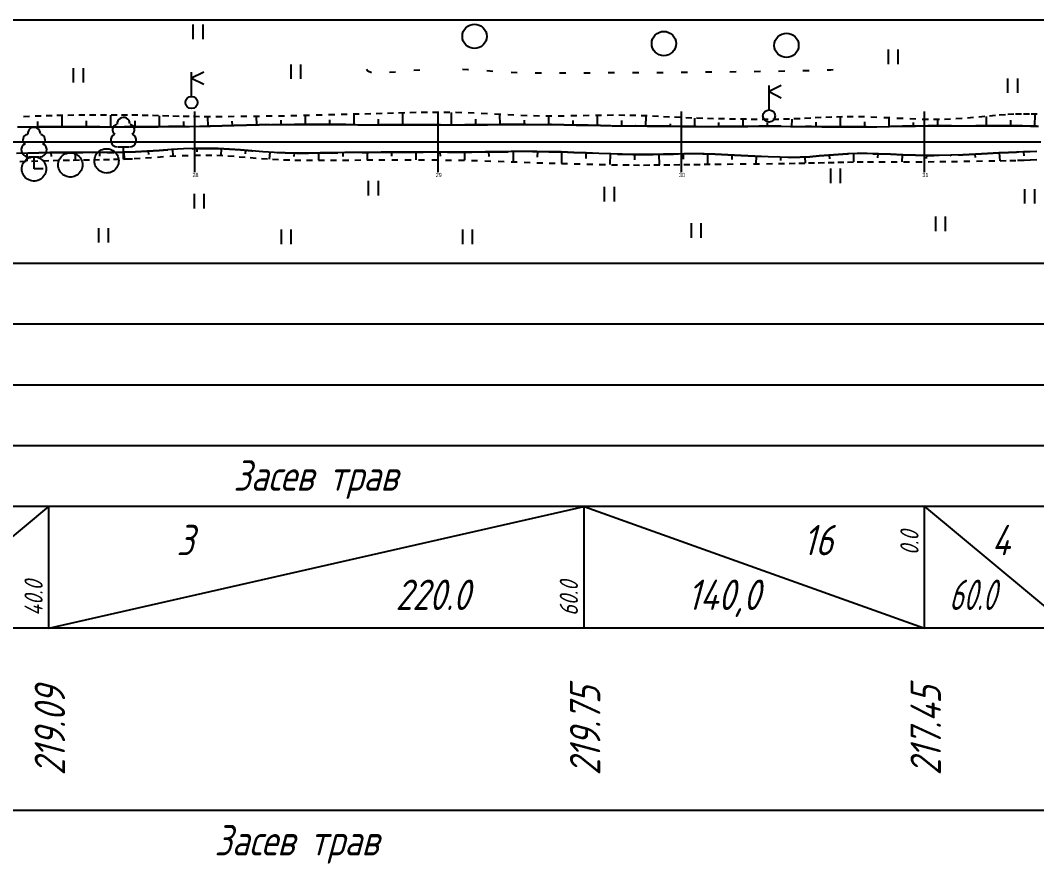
# Model space of a CAD drawing. Extents: x 2172 to 5772, y -842 to -248.
# Drawn here: x 2812.9 to 2896.4, y -681.8 to -612.5 of the extents above; entities that cross this region are included whole.
import ezdxf

# ---------------------------------------------------------------- set-up
doc = ezdxf.new("R2010")
doc.units = 0
doc.header["$MEASUREMENT"] = 0
for name, pattern in [('CONTI', [0]), ('STROT', [1.7, 0.5, -1.2]), ('TP0', [0])]:
    doc.linetypes.add(name, pattern=pattern)
doc.layers.get('0').update_dxf_attribs({"linetype": 'CONTINUOUS'})
for name, color, linetype in [('DEFAULT', 7, 'CONTI'), ('OTKOSDEFAULT', 32, 'CONTI'), ('SIT_LDEFAULT', 7, 'CONTI'), ('USLZNDEFAULT', 7, 'CONTI'), ('ОТМЕТКИ_КЮВЕТОВ', 7, 'CONTINUOUS'), ('ЧЕРНЫЕ_ОТМЕТКИ', 7, 'CONTINUOUS')]:
    doc.layers.add(name, color=color, linetype=linetype)
doc.styles.add('SHRFT', font='TXT', dxfattribs={"width": 8.75})
doc.styles.add('ГОСТ', font='gost.TTF', dxfattribs={"oblique": 15, "height": 1})

# ---------------------------------------------------------------- blocks, each defined once
blk = doc.blocks.new('BL_4017')
at = {"color": 0}
for p, q in [((0, 2.5), (0, 12.5)), ((5, 12.5), (0, 10)), ((0, 10), (5, 7.5))]:
    blk.add_line(p, q, dxfattribs=at)
blk.add_circle((0, 0), 2.5, dxfattribs=at)
blk = doc.blocks.new('BL_104')
at = {"color": 0}
for p, q in [((-2.25, 5), (2.25, 5)), ((0, 0), (0, 5)), ((3.75, 0), (0, 0))]:
    blk.add_line(p, q, dxfattribs=at)
for centre, radius, start, end in [((0, 14.5), 2.6, 358, 185), ((-2.35, 12), 2.2, 100, 235), ((2.35, 12), 2.2, 305, 80), ((-2.5, 7.75), 2.75, 115, 270), ((2.5, 7.75), 2.75, 270, 65)]:
    blk.add_arc(centre, radius, start, end, dxfattribs=at)
blk = doc.blocks.new('BL_2011')
at = {"color": 0}
for p, q in [((0, 0), (0, 6)), ((4, 0), (4, 6))]:
    blk.add_line(p, q, dxfattribs=at)
blk = doc.blocks.new('BL_2004')
at = {"color": 0}
blk.add_circle((0, 0), 5, dxfattribs=at)

msp = doc.modelspace()

# ---------------------------------------------------------------- linework, layer by layer
at = {"linetype": 'TP0'}
for p, q in [((3107.228, -612.478), (2267.228, -612.478)), ((3107.228, -632.478), (2267.228, -632.478)), ((3107.228, -642.478), (2267.228, -642.478)), ((3107.228, -647.478), (2267.228, -647.478)), ((3107.228, -652.478), (2267.228, -652.478)), ((3107.228, -662.478), (2267.228, -662.478)), ((3107.228, -677.478), (2267.228, -677.478))]:
    msp.add_line(p, q, dxfattribs=at)
at = {"layer": 'DEFAULT', "color": 12, "linetype": 'CONTI'}
for p, q in [((2827.228, -624.978), (2827.228, -619.978)), ((2847.228, -624.978), (2847.228, -619.978)), ((2867.229, -624.977), (2867.229, -619.977)), ((2887.228, -624.977), (2887.228, -619.977)), ((2754.19, -622.478), (2892.232, -622.477))]:
    msp.add_line(p, q, dxfattribs=at)
for points in [[(2892.232, -622.477, 0), (2893.214, -622.478, 0)], [(2893.214, -622.478, 0), (2894.162, -622.478, 0)], [(2894.162, -622.478, 0), (2895.072, -622.478, 0)], [(2895.072, -622.478, 0), (2895.947, -622.478, 0)], [(2895.947, -622.478, 0), (2896.787, -622.477, 0)]]:
    msp.add_polyline3d(points, dxfattribs=at)
at = {"layer": 'OTKOSDEFAULT', "color": 32, "linetype": 'STROT'}
for p, q in [((2813.652, -620.387, 43.801), (2812.686, -620.428, 43.803)), ((2814.594, -620.351, 43.8), (2813.652, -620.387, 43.801)), ((2815.499, -620.325, 43.799), (2814.594, -620.351, 43.8)), ((2816.389, -620.307, 43.807), (2815.499, -620.325, 43.799)), ((2817.287, -620.293, 43.815), (2816.389, -620.307, 43.807)), ((2818.187, -620.282, 43.823), (2817.287, -620.293, 43.815)), ((2819.082, -620.274, 43.832), (2818.187, -620.282, 43.823)), ((2819.969, -620.27, 43.84), (2819.082, -620.274, 43.832)), ((2820.845, -620.27, 43.848), (2819.969, -620.27, 43.84)), ((2821.701, -620.274, 43.856), (2820.845, -620.27, 43.848)), ((2822.546, -620.285, 43.867), (2821.701, -620.274, 43.856)), ((2823.394, -620.305, 43.878), (2822.546, -620.285, 43.867)), ((2824.239, -620.327, 43.889), (2823.394, -620.305, 43.878)), ((2825.086, -620.352, 43.9), (2824.239, -620.327, 43.889)), ((2825.932, -620.377, 43.911), (2825.086, -620.352, 43.9)), ((2826.779, -620.395, 43.921), (2825.932, -620.377, 43.911)), ((2827.624, -620.405, 43.932), (2826.779, -620.395, 43.921)), ((2828.51, -620.407, 43.94), (2827.624, -620.405, 43.932)), ((2829.466, -620.406, 43.948), (2828.51, -620.407, 43.94)), ((2830.469, -620.4, 43.957), (2829.466, -620.406, 43.948)), ((2831.504, -620.392, 43.966), (2830.469, -620.4, 43.957)), ((2832.553, -620.379, 43.975), (2831.504, -620.392, 43.966)), ((2833.594, -620.366, 43.984), (2832.553, -620.379, 43.975)), ((2834.611, -620.349, 43.993), (2833.594, -620.366, 43.984)), ((2835.624, -620.329, 43.99), (2834.611, -620.349, 43.993)), ((2836.656, -620.306, 43.988), (2835.624, -620.329, 43.99)), ((2837.696, -620.278, 43.986), (2836.656, -620.306, 43.988)), ((2838.733, -620.249, 43.984), (2837.696, -620.278, 43.986)), ((2839.754, -620.222, 43.982), (2838.733, -620.249, 43.984)), ((2840.747, -620.194, 43.979), (2839.754, -620.222, 43.982)), ((2841.7, -620.172, 43.977), (2840.747, -620.194, 43.979)), ((2842.628, -620.149, 43.98), (2841.7, -620.172, 43.977)), ((2843.558, -620.124, 43.983), (2842.628, -620.149, 43.98)), ((2844.488, -620.097, 43.986), (2843.558, -620.124, 43.983)), ((2845.418, -620.073, 43.988), (2844.488, -620.097, 43.986)), ((2846.347, -620.056, 43.991), (2845.418, -620.073, 43.988)), ((2847.275, -620.048, 43.994), (2846.347, -620.056, 43.991)), ((2848.205, -620.053, 43.996), (2847.275, -620.048, 43.994)), ((2849.173, -620.075, 43.996), (2848.205, -620.053, 43.996)), ((2850.204, -620.117, 43.996), (2849.173, -620.075, 43.996)), ((2851.278, -620.168, 43.996), (2850.204, -620.117, 43.996)), ((2852.374, -620.224, 43.996), (2851.278, -620.168, 43.996)), ((2853.467, -620.277, 43.996), (2852.374, -620.224, 43.996)), ((2854.539, -620.321, 43.996), (2853.467, -620.277, 43.996)), ((2855.57, -620.348, 43.995), (2854.539, -620.321, 43.996)), ((2856.582, -620.355, 43.991), (2855.57, -620.348, 43.995)), ((2857.607, -620.349, 43.987), (2856.582, -620.355, 43.991)), ((2858.635, -620.334, 43.983), (2857.607, -620.349, 43.987)), ((2859.658, -620.315, 43.978), (2858.635, -620.334, 43.983)), ((2860.664, -620.298, 43.974), (2859.658, -620.315, 43.978)), ((2861.639, -620.288, 43.97), (2860.664, -620.298, 43.974)), ((2862.578, -620.294, 43.966), (2861.639, -620.288, 43.97)), ((2863.497, -620.316, 43.956), (2862.578, -620.294, 43.966)), ((2864.418, -620.347, 43.945), (2863.497, -620.316, 43.956)), ((2865.341, -620.389, 43.934), (2864.418, -620.347, 43.945)), ((2866.261, -620.435, 43.923), (2865.341, -620.389, 43.934)), ((2867.176, -620.478, 43.913), (2866.261, -620.435, 43.923)), ((2868.087, -620.516, 43.902), (2867.176, -620.478, 43.913)), ((2868.985, -620.546, 43.892), (2868.087, -620.516, 43.902)), ((2869.88, -620.569, 43.881), (2868.985, -620.546, 43.892)), ((2870.778, -620.589, 43.87), (2869.88, -620.569, 43.881)), ((2871.678, -620.607, 43.859), (2870.778, -620.589, 43.87)), ((2872.577, -620.621, 43.848), (2871.678, -620.607, 43.859)), ((2873.471, -620.629, 43.837), (2872.577, -620.621, 43.848)), ((2874.359, -620.631, 43.827), (2873.471, -620.629, 43.837)), ((2875.238, -620.624, 43.816), (2874.359, -620.631, 43.827)), ((2876.112, -620.604, 43.791), (2875.238, -620.624, 43.816)), ((2876.985, -620.57, 43.766), (2876.112, -620.604, 43.791)), ((2877.858, -620.528, 43.742), (2876.985, -620.57, 43.766)), ((2878.733, -620.484, 43.717), (2877.858, -620.528, 43.742)), ((2879.607, -620.443, 43.692), (2878.733, -620.484, 43.717)), ((2880.479, -620.416, 43.667), (2879.607, -620.443, 43.692)), ((2881.353, -620.406, 43.642), (2880.479, -620.416, 43.667)), ((2882.281, -620.422, 43.621), (2881.353, -620.406, 43.642)), ((2883.295, -620.461, 43.599), (2882.281, -620.422, 43.621)), ((2884.363, -620.511, 43.575), (2883.295, -620.461, 43.599)), ((2885.448, -620.565, 43.551), (2884.363, -620.511, 43.575)), ((2886.513, -620.612, 43.527), (2885.448, -620.565, 43.551)), ((2887.53, -620.642, 43.504), (2886.513, -620.612, 43.527)), ((2888.458, -620.646, 43.484), (2887.53, -620.642, 43.504)), ((2889.36, -620.614, 43.469), (2888.458, -620.646, 43.484)), ((2890.301, -620.554, 43.453), (2889.36, -620.614, 43.469)), ((2891.251, -620.478, 43.438), (2890.301, -620.554, 43.453)), ((2892.181, -620.393, 43.423), (2891.251, -620.478, 43.438)), ((2893.061, -620.312, 43.408), (2892.181, -620.393, 43.423)), ((2893.862, -620.246, 43.395), (2893.061, -620.312, 43.408)), ((2894.555, -620.205, 43.384), (2893.862, -620.246, 43.395)), ((2895.193, -620.189, 43.373), (2894.555, -620.205, 43.384)), ((2895.841, -620.191, 43.363), (2895.193, -620.189, 43.373)), ((2896.49, -620.2, 43.353), (2895.841, -620.191, 43.363)), ((2812.854, -624.086, 43.778), (2813.816, -624.055, 43.781)), ((2813.816, -624.055, 43.781), (2814.732, -624.026, 43.783)), ((2814.732, -624.026, 43.783), (2815.591, -624.003, 43.786)), ((2815.591, -624.003, 43.786), (2816.417, -623.987, 43.807)), ((2816.417, -623.987, 43.807), (2817.241, -623.973, 43.828)), ((2817.241, -623.973, 43.828), (2818.067, -623.959, 43.849)), ((2818.067, -623.959, 43.849), (2818.893, -623.947, 43.87)), ((2818.893, -623.947, 43.87), (2819.717, -623.931, 43.89)), ((2819.717, -623.931, 43.89), (2820.542, -623.911, 43.911)), ((2820.542, -623.911, 43.911), (2821.367, -623.885, 43.932)), ((2821.367, -623.885, 43.932), (2822.237, -623.845, 43.934)), ((2822.237, -623.845, 43.934), (2823.177, -623.787, 43.937)), ((2823.177, -623.787, 43.937), (2824.166, -623.723, 43.939)), ((2824.166, -623.723, 43.939), (2825.18, -623.66, 43.941)), ((2825.18, -623.66, 43.941), (2826.194, -623.606, 43.944)), ((2826.194, -623.606, 43.944), (2827.187, -623.57, 43.946)), ((2827.187, -623.57, 43.946), (2828.131, -623.558, 43.948)), ((2828.131, -623.558, 43.948), (2829.046, -623.578, 43.95)), ((2829.046, -623.578, 43.95), (2829.959, -623.628, 43.951)), ((2829.959, -623.628, 43.951), (2830.873, -623.696, 43.952)), ((2830.873, -623.696, 43.952), (2831.787, -623.772, 43.953)), ((2831.787, -623.772, 43.953), (2832.7, -623.846, 43.954)), ((2832.7, -623.846, 43.954), (2833.614, -623.91, 43.955)), ((2833.614, -623.91, 43.955), (2834.529, -623.951, 43.956)), ((2834.529, -623.951, 43.956), (2835.46, -623.972, 43.962)), ((2835.46, -623.972, 43.962), (2836.417, -623.982, 43.967)), ((2836.417, -623.982, 43.967), (2837.396, -623.984, 43.973)), ((2837.396, -623.984, 43.973), (2838.387, -623.979, 43.979)), ((2838.387, -623.979, 43.979), (2839.382, -623.973, 43.984)), ((2839.382, -623.973, 43.984), (2840.375, -623.967, 43.99)), ((2840.375, -623.967, 43.99), (2841.359, -623.966, 43.996)), ((2841.359, -623.966, 43.996), (2842.363, -623.966, 43.991)), ((2842.363, -623.966, 43.991), (2843.416, -623.963, 43.986)), ((2843.416, -623.963, 43.986), (2844.504, -623.96, 43.981)), ((2844.504, -623.96, 43.981), (2845.61, -623.958, 43.976)), ((2845.61, -623.958, 43.976), (2846.723, -623.958, 43.97)), ((2846.723, -623.958, 43.97), (2847.827, -623.967, 43.965)), ((2847.827, -623.967, 43.965), (2848.907, -623.98, 43.96)), ((2848.907, -623.98, 43.96), (2849.982, -624.003, 43.95)), ((2849.982, -624.003, 43.95), (2851.069, -624.035, 43.941)), ((2851.069, -624.035, 43.941), (2852.158, -624.073, 43.931)), ((2852.158, -624.073, 43.931), (2853.242, -624.112, 43.922)), ((2885.486, -624.109, 43.618), (2886.513, -624.107, 43.604)), ((2886.513, -624.107, 43.604), (2887.515, -624.104, 43.591)), ((2887.515, -624.104, 43.591), (2888.465, -624.097, 43.578)), ((2888.465, -624.097, 43.578), (2889.426, -624.086, 43.565)), ((2889.426, -624.086, 43.565), (2890.448, -624.072, 43.551)), ((2890.448, -624.072, 43.551), (2891.488, -624.057, 43.537)), ((2891.488, -624.057, 43.537), (2892.496, -624.04, 43.523)), ((2892.496, -624.04, 43.523), (2893.427, -624.023, 43.511)), ((2893.427, -624.023, 43.511), (2894.234, -624.007, 43.5)), ((2894.234, -624.007, 43.5), (2894.871, -623.993, 43.491)), ((2894.871, -623.993, 43.491), (2895.405, -623.976, 43.483)), ((2895.405, -623.976, 43.483), (2895.939, -623.956, 43.475)), ((2895.939, -623.956, 43.475), (2896.474, -623.932, 43.468)), ((2853.242, -624.112, 43.922), (2854.31, -624.153, 43.912)), ((2854.31, -624.153, 43.912), (2855.353, -624.19, 43.903)), ((2855.353, -624.19, 43.903), (2856.364, -624.222, 43.894)), ((2856.364, -624.222, 43.894), (2857.374, -624.249, 43.898)), ((2857.374, -624.249, 43.898), (2858.411, -624.278, 43.903)), ((2858.411, -624.278, 43.903), (2859.453, -624.305, 43.907)), ((2859.453, -624.305, 43.907), (2860.484, -624.331, 43.911)), ((2860.484, -624.331, 43.911), (2861.482, -624.351, 43.916)), ((2861.482, -624.351, 43.916), (2862.425, -624.368, 43.92)), ((2862.425, -624.368, 43.92), (2863.296, -624.377, 43.923)), ((2863.296, -624.377, 43.923), (2864.123, -624.379, 43.914)), ((2864.123, -624.379, 43.914), (2864.952, -624.376, 43.904)), ((2864.952, -624.376, 43.904), (2865.779, -624.368, 43.895)), ((2865.779, -624.368, 43.895), (2866.607, -624.355, 43.885)), ((2866.607, -624.355, 43.885), (2867.436, -624.343, 43.876)), ((2867.436, -624.343, 43.876), (2868.262, -624.331, 43.866)), ((2868.262, -624.331, 43.866), (2869.091, -624.32, 43.857)), ((2869.091, -624.32, 43.857), (2869.989, -624.311, 43.849)), ((2869.989, -624.311, 43.849), (2870.996, -624.301, 43.841)), ((2870.996, -624.301, 43.841), (2872.067, -624.29, 43.832)), ((2872.067, -624.29, 43.832), (2873.158, -624.28, 43.823)), ((2873.158, -624.28, 43.823), (2874.221, -624.269, 43.814)), ((2874.221, -624.269, 43.814), (2875.213, -624.255, 43.806)), ((2875.213, -624.255, 43.806), (2876.086, -624.244, 43.799)), ((2876.086, -624.244, 43.799), (2876.885, -624.229, 43.78)), ((2876.885, -624.229, 43.78), (2877.684, -624.212, 43.762)), ((2877.684, -624.212, 43.762), (2878.485, -624.193, 43.743)), ((2878.485, -624.193, 43.743), (2879.285, -624.172, 43.724)), ((2879.285, -624.172, 43.724), (2880.083, -624.153, 43.705)), ((2880.083, -624.153, 43.705), (2880.883, -624.138, 43.687)), ((2880.883, -624.138, 43.687), (2881.682, -624.125, 43.668)), ((2881.682, -624.125, 43.668), (2882.534, -624.118, 43.657)), ((2882.534, -624.118, 43.657), (2883.47, -624.114, 43.644)), ((2883.47, -624.114, 43.644), (2884.464, -624.111, 43.631)), ((2884.464, -624.111, 43.631), (2885.486, -624.109, 43.618))]:
    msp.add_line(p, q, dxfattribs=at)
at = {"layer": 'OTKOSDEFAULT', "color": 32}
for p, q in [((2816.326, -621.231), (2816.326, -620.308)), ((2818.327, -621.235), (2818.328, -620.759)), ((2820.327, -621.24), (2820.328, -620.27)), ((2822.327, -621.236), (2822.325, -620.759)), ((2824.327, -621.224), (2824.321, -620.329)), ((2828.325, -621.176), (2828.31, -620.408)), ((2832.324, -621.085), (2832.309, -620.382)), ((2834.326, -621.051), (2834.322, -620.702)), ((2836.325, -621.043), (2836.325, -620.314)), ((2838.325, -621.05), (2838.326, -620.655)), ((2840.326, -621.06), (2840.331, -620.206)), ((2842.325, -621.069), (2842.325, -620.613)), ((2844.324, -621.073), (2844.327, -620.101)), ((2848.323, -621.078), (2848.321, -620.056)), ((2850.322, -621.069), (2850.319, -620.596)), ((2852.322, -621.055), (2852.316, -620.221)), ((2854.323, -621.049), (2854.323, -620.681)), ((2856.322, -621.058), (2856.328, -620.354)), ((2858.322, -621.087), (2858.327, -620.714)), ((2860.322, -621.124), (2860.338, -620.304)), ((2862.321, -621.155), (2862.327, -620.725)), ((2864.32, -621.176), (2864.33, -620.345)), ((2868.322, -621.205), (2868.325, -620.524)), ((2872.32, -621.202), (2872.319, -620.616)), ((2876.32, -621.201), (2876.324, -620.596)), ((2880.318, -621.245), (2880.323, -620.421)), ((2884.317, -621.215), (2884.305, -620.509)), ((2888.318, -621.159), (2888.314, -620.645)), ((2892.317, -621.147), (2892.317, -620.382)), ((2894.312, -621.153), (2894.315, -620.687)), ((2896.297, -621.185), (2896.319, -620.197)), ((2812.654, -621.247, 43.879), (2813.62, -621.239, 43.886)), ((2813.62, -621.239, 43.886), (2814.56, -621.234, 43.892)), ((2814.326, -621.235), (2814.324, -620.798)), ((2814.56, -621.234, 43.892), (2815.468, -621.231, 43.899)), ((2815.468, -621.231, 43.899), (2816.36, -621.23, 43.902)), ((2816.36, -621.23, 43.902), (2817.257, -621.232, 43.905)), ((2817.257, -621.232, 43.905), (2818.155, -621.234, 43.908)), ((2818.155, -621.234, 43.908), (2819.051, -621.238, 43.911)), ((2819.051, -621.238, 43.911), (2819.939, -621.24, 43.913)), ((2819.939, -621.24, 43.913), (2820.815, -621.24, 43.916)), ((2820.815, -621.24, 43.916), (2821.676, -621.239, 43.919)), ((2821.676, -621.239, 43.919), (2822.527, -621.236, 43.925)), ((2822.527, -621.236, 43.925), (2823.377, -621.231, 43.93)), ((2823.377, -621.231, 43.93), (2824.23, -621.226, 43.936)), ((2824.23, -621.226, 43.936), (2825.08, -621.219, 43.941)), ((2825.08, -621.219, 43.941), (2825.929, -621.212, 43.946)), ((2825.929, -621.212, 43.946), (2826.781, -621.201, 43.952)), ((2826.326, -621.206), (2826.322, -620.797)), ((2826.781, -621.201, 43.952), (2827.632, -621.19, 43.957)), ((2827.632, -621.19, 43.957), (2828.518, -621.173, 43.968)), ((2828.518, -621.173, 43.968), (2829.468, -621.152, 43.979)), ((2829.468, -621.152, 43.979), (2830.461, -621.128, 43.991)), ((2830.325, -621.132), (2830.315, -620.766)), ((2830.461, -621.128, 43.991), (2831.483, -621.103, 44.003)), ((2831.483, -621.103, 44.003), (2832.515, -621.081, 44.015)), ((2832.515, -621.081, 44.015), (2833.542, -621.06, 44.027)), ((2833.542, -621.06, 44.027), (2834.548, -621.048, 44.038)), ((2834.548, -621.048, 44.038), (2835.549, -621.043, 44.033)), ((2835.549, -621.043, 44.033), (2836.568, -621.042, 44.027)), ((2836.568, -621.042, 44.027), (2837.598, -621.046, 44.021)), ((2837.598, -621.046, 44.021), (2838.624, -621.052, 44.016)), ((2838.624, -621.052, 44.016), (2839.642, -621.057, 44.01)), ((2839.642, -621.057, 44.01), (2840.635, -621.062, 44.004)), ((2840.635, -621.062, 44.004), (2841.599, -621.066, 43.999)), ((2841.599, -621.066, 43.999), (2842.545, -621.068, 44.013)), ((2842.545, -621.068, 44.013), (2843.489, -621.071, 44.028)), ((2843.489, -621.071, 44.028), (2844.433, -621.074, 44.042)), ((2844.433, -621.074, 44.042), (2845.378, -621.076, 44.056)), ((2845.378, -621.076, 44.056), (2846.324, -621.078, 44.071)), ((2846.324, -621.078, 44.071), (2847.267, -621.078, 44.085)), ((2847.267, -621.078, 44.085), (2848.213, -621.079, 44.1)), ((2848.213, -621.079, 44.1), (2849.192, -621.076, 44.087)), ((2849.192, -621.076, 44.087), (2850.226, -621.07, 44.075)), ((2850.226, -621.07, 44.075), (2851.294, -621.063, 44.061)), ((2851.294, -621.063, 44.061), (2852.381, -621.055, 44.048)), ((2852.381, -621.055, 44.048), (2853.466, -621.051, 44.034)), ((2853.466, -621.051, 44.034), (2854.527, -621.048, 44.021)), ((2854.527, -621.048, 44.021), (2855.548, -621.051, 44.009)), ((2855.548, -621.051, 44.009), (2856.549, -621.06, 44.012)), ((2856.549, -621.06, 44.012), (2857.558, -621.074, 44.015)), ((2857.558, -621.074, 44.015), (2858.57, -621.091, 44.018)), ((2858.57, -621.091, 44.018), (2859.576, -621.109, 44.021)), ((2859.576, -621.109, 44.021), (2860.572, -621.128, 44.024)), ((2860.572, -621.128, 44.024), (2861.552, -621.145, 44.028)), ((2861.552, -621.145, 44.028), (2862.508, -621.158, 44.031)), ((2862.508, -621.158, 44.031), (2863.455, -621.168, 44.011)), ((2863.455, -621.168, 44.011), (2864.412, -621.177, 43.991)), ((2864.412, -621.177, 43.991), (2865.372, -621.187, 43.972)), ((2865.372, -621.187, 43.972), (2866.327, -621.193, 43.952)), ((2866.32, -621.193), (2866.322, -620.982)), ((2866.327, -621.193, 43.952), (2867.269, -621.2, 43.932)), ((2867.269, -621.2, 43.932), (2868.197, -621.204, 43.913)), ((2868.197, -621.204, 43.913), (2869.102, -621.208, 43.895)), ((2869.102, -621.208, 43.895), (2869.996, -621.209, 43.883)), ((2869.996, -621.209, 43.883), (2870.897, -621.208, 43.87)), ((2870.321, -621.208), (2870.32, -620.893)), ((2870.897, -621.208, 43.87), (2871.798, -621.203, 43.858)), ((2871.798, -621.203, 43.858), (2872.696, -621.2, 43.846)), ((2872.696, -621.2, 43.846), (2873.589, -621.197, 43.834)), ((2873.589, -621.197, 43.834), (2874.471, -621.194, 43.822)), ((2874.32, -621.194), (2874.319, -620.913)), ((2874.471, -621.194, 43.822), (2875.341, -621.195, 43.81)), ((2875.341, -621.195, 43.81), (2876.201, -621.201, 43.799)), ((2876.201, -621.201, 43.799), (2877.063, -621.21, 43.787)), ((2877.063, -621.21, 43.787), (2877.924, -621.221, 43.776)), ((2877.924, -621.221, 43.776), (2878.786, -621.232, 43.764)), ((2878.317, -621.226), (2878.321, -620.866)), ((2878.786, -621.232, 43.764), (2879.648, -621.241, 43.752)), ((2879.648, -621.241, 43.752), (2880.508, -621.247, 43.741)), ((2880.508, -621.247, 43.741), (2881.37, -621.248, 43.729)), ((2881.37, -621.248, 43.729), (2882.285, -621.242, 43.704)), ((2882.285, -621.242, 43.704), (2883.288, -621.23, 43.677)), ((2882.318, -621.241), (2882.314, -620.834)), ((2883.288, -621.23, 43.677), (2884.342, -621.214, 43.648)), ((2884.342, -621.214, 43.648), (2885.418, -621.196, 43.619)), ((2885.418, -621.196, 43.619), (2886.48, -621.18, 43.59)), ((2886.318, -621.183), (2886.314, -620.894)), ((2886.48, -621.18, 43.59), (2887.496, -621.166, 43.562)), ((2887.496, -621.166, 43.562), (2888.436, -621.157, 43.536)), ((2888.436, -621.157, 43.536), (2889.355, -621.152, 43.534)), ((2889.355, -621.152, 43.534), (2890.318, -621.149, 43.531)), ((2890.318, -621.149, 43.531), (2891.29, -621.147, 43.528)), ((2891.29, -621.147, 43.528), (2892.241, -621.146, 43.526)), ((2892.241, -621.146, 43.526), (2893.139, -621.148, 43.523)), ((2893.139, -621.148, 43.523), (2893.952, -621.151, 43.521)), ((2893.952, -621.151, 43.521), (2894.648, -621.156, 43.519)), ((2894.648, -621.156, 43.519), (2895.284, -621.163, 43.521)), ((2895.284, -621.163, 43.521), (2895.93, -621.178, 43.524)), ((2895.93, -621.178, 43.524), (2896.58, -621.191, 43.527)), ((2823.321, -623.239, 43.971), (2822.365, -623.292, 43.963)), ((2824.309, -623.178, 43.979), (2823.321, -623.239, 43.971)), ((2823.404, -623.234), (2823.42, -623.503)), ((2825.311, -623.115, 43.987), (2824.309, -623.178, 43.979)), ((2826.309, -623.062, 43.996), (2825.311, -623.115, 43.987)), ((2825.4, -623.111), (2825.43, -623.648)), ((2827.289, -623.024, 44.004), (2826.309, -623.062, 43.996)), ((2828.232, -623.012, 44.011), (2827.289, -623.024, 44.004)), ((2827.397, -623.022), (2827.402, -623.295)), ((2829.151, -623.032, 44.006), (2828.232, -623.012, 44.011)), ((2830.069, -623.081, 44.001), (2829.151, -623.032, 44.006)), ((2829.398, -623.045), (2829.375, -623.597)), ((2830.986, -623.144, 43.996), (2830.069, -623.081, 44.001)), ((2831.906, -623.217, 43.991), (2830.986, -623.144, 43.996)), ((2831.393, -623.177), (2831.371, -623.457)), ((2832.822, -623.286, 43.985), (2831.906, -623.217, 43.991)), ((2813.504, -623.392, 43.857), (2812.571, -623.42, 43.847)), ((2813.409, -623.395), (2813.428, -624.067)), ((2814.417, -623.366, 43.867), (2813.504, -623.392, 43.857)), ((2815.31, -623.348, 43.876), (2814.417, -623.366, 43.867)), ((2816.188, -623.34, 43.887), (2815.31, -623.348, 43.876)), ((2815.408, -623.346), (2815.413, -623.678)), ((2817.066, -623.339, 43.899), (2816.188, -623.34, 43.887)), ((2817.945, -623.343, 43.91), (2817.066, -623.339, 43.899)), ((2817.409, -623.34), (2817.408, -623.97)), ((2818.824, -623.349, 43.921), (2817.945, -623.343, 43.91)), ((2819.702, -623.348, 43.933), (2818.824, -623.349, 43.921)), ((2819.408, -623.349), (2819.407, -623.643)), ((2820.579, -623.344, 43.944), (2819.702, -623.348, 43.933)), ((2821.457, -623.327, 43.955), (2820.579, -623.344, 43.944)), ((2821.406, -623.328), (2821.422, -623.882)), ((2822.365, -623.292, 43.963), (2821.457, -623.327, 43.955)), ((2833.743, -623.344, 43.98), (2832.822, -623.286, 43.985)), ((2833.387, -623.321), (2833.353, -623.892)), ((2834.661, -623.381, 43.975), (2833.743, -623.344, 43.98)), ((2835.597, -623.395, 43.979), (2834.661, -623.381, 43.975)), ((2835.386, -623.392), (2835.382, -623.682)), ((2836.563, -623.397, 43.983), (2835.597, -623.395, 43.979)), ((2837.547, -623.389, 43.987), (2836.563, -623.397, 43.983)), ((2837.389, -623.391), (2837.396, -623.984)), ((2838.547, -623.376, 43.991), (2837.547, -623.389, 43.987)), ((2839.553, -623.362, 43.996), (2838.547, -623.376, 43.991)), ((2839.386, -623.364), (2839.389, -623.669)), ((2840.554, -623.349, 44), (2839.553, -623.362, 43.996)), ((2841.545, -623.34, 44.004), (2840.554, -623.349, 44)), ((2841.386, -623.342), (2841.391, -623.965)), ((2842.549, -623.336, 44.008), (2841.545, -623.34, 44.004)), ((2843.583, -623.332, 44.013), (2842.549, -623.336, 44.008)), ((2843.387, -623.334), (2843.388, -623.648)), ((2844.644, -623.329, 44.017), (2843.583, -623.332, 44.013)), ((2845.719, -623.327, 44.021), (2844.644, -623.329, 44.017)), ((2845.387, -623.328), (2845.387, -623.959)), ((2846.799, -623.324, 44.026), (2845.719, -623.327, 44.021)), ((2847.878, -623.321, 44.031), (2846.799, -623.324, 44.026)), ((2847.386, -623.322), (2847.387, -623.643)), ((2848.943, -623.318, 44.035), (2847.878, -623.321, 44.031)), ((2850.01, -623.311, 44.034), (2848.943, -623.318, 44.035)), ((2849.387, -623.314), (2849.392, -623.991)), ((2851.087, -623.301, 44.034), (2850.01, -623.311, 44.034)), ((2852.168, -623.291, 44.033), (2851.087, -623.301, 44.034)), ((2851.387, -623.298), (2851.39, -623.673)), ((2853.243, -623.281, 44.032), (2852.168, -623.291, 44.033)), ((2854.304, -623.276, 44.032), (2853.243, -623.281, 44.032)), ((2853.388, -623.28), (2853.395, -624.118)), ((2855.341, -623.276, 44.031), (2854.304, -623.276, 44.032)), ((2856.345, -623.284, 44.03), (2855.341, -623.276, 44.031)), ((2855.388, -623.276), (2855.386, -623.734)), ((2857.35, -623.305, 44.021), (2856.345, -623.284, 44.03)), ((2858.377, -623.337, 44.011), (2857.35, -623.305, 44.021)), ((2857.387, -623.306), (2857.362, -624.25)), ((2859.412, -623.376, 44.001), (2858.377, -623.337, 44.011)), ((2859.386, -623.376), (2859.366, -623.839)), ((2860.436, -623.42, 43.992), (2859.412, -623.376, 44.001)), ((2861.427, -623.457, 43.982), (2860.436, -623.42, 43.992)), ((2861.386, -623.456), (2861.353, -624.348)), ((2862.369, -623.491, 43.973), (2861.427, -623.457, 43.982)), ((2863.245, -623.509, 43.965), (2862.369, -623.491, 43.973)), ((2864.081, -623.514, 43.966), (2863.245, -623.509, 43.965)), ((2863.384, -623.51), (2863.379, -623.943)), ((2864.916, -623.506, 43.967), (2864.081, -623.514, 43.966)), ((2865.752, -623.491, 43.969), (2864.916, -623.506, 43.967)), ((2865.384, -623.498), (2865.398, -624.373)), ((2866.589, -623.477, 43.97), (2865.752, -623.491, 43.969)), ((2867.425, -623.463, 43.971), (2866.589, -623.477, 43.97)), ((2867.384, -623.463), (2867.388, -623.903)), ((2868.261, -623.457, 43.972), (2867.425, -623.463, 43.971)), ((2869.095, -623.466, 43.973), (2868.261, -623.457, 43.972)), ((2870.007, -623.493, 43.962), (2869.095, -623.466, 43.973)), ((2869.385, -623.474), (2869.364, -624.317)), ((2871.042, -623.538, 43.95), (2870.007, -623.493, 43.962)), ((2872.143, -623.594, 43.936), (2871.042, -623.538, 43.95)), ((2871.382, -623.556), (2871.364, -623.927)), ((2873.264, -623.652, 43.923), (2872.143, -623.594, 43.936)), ((2874.35, -623.703, 43.909), (2873.264, -623.652, 43.923)), ((2873.379, -623.657), (2873.349, -624.278)), ((2875.352, -623.739, 43.897), (2874.35, -623.703, 43.909)), ((2876.218, -623.751, 43.887), (2875.352, -623.739, 43.897)), ((2875.378, -623.74), (2875.372, -623.996)), ((2876.998, -623.734, 43.867), (2876.218, -623.751, 43.887)), ((2877.778, -623.693, 43.847), (2876.998, -623.734, 43.867)), ((2877.378, -623.713), (2877.404, -624.219)), ((2878.558, -623.635, 43.827), (2877.778, -623.693, 43.847)), ((2879.338, -623.573, 43.807), (2878.558, -623.635, 43.827)), ((2880.117, -623.513, 43.788), (2879.338, -623.573, 43.807)), ((2879.374, -623.57), (2879.396, -623.869)), ((2880.896, -623.468, 43.768), (2880.117, -623.513, 43.788)), ((2881.677, -623.443, 43.748), (2880.896, -623.468, 43.768)), ((2881.369, -623.453), (2881.387, -624.131)), ((2882.513, -623.445, 43.738), (2881.677, -623.443, 43.748)), ((2883.439, -623.465, 43.728), (2882.513, -623.445, 43.738)), ((2883.368, -623.464), (2883.359, -623.79)), ((2884.426, -623.498, 43.716), (2883.439, -623.465, 43.728)), ((2885.446, -623.534, 43.705), (2884.426, -623.498, 43.716)), ((2885.366, -623.532), (2885.346, -624.109)), ((2886.472, -623.566, 43.693), (2885.446, -623.534, 43.705)), ((2887.47, -623.588, 43.681), (2886.472, -623.566, 43.693)), ((2887.366, -623.585), (2887.362, -623.845)), ((2888.416, -623.59, 43.671), (2887.47, -623.588, 43.681)), ((2889.367, -623.571, 43.658), (2888.416, -623.59, 43.671)), ((2889.365, -623.571), (2889.368, -623.663)), ((2890.376, -623.533, 43.646), (2889.367, -623.571, 43.658)), ((2891.4, -623.485, 43.632), (2890.376, -623.533, 43.646)), ((2891.363, -623.486), (2891.377, -623.773)), ((2892.395, -623.432, 43.62), (2891.4, -623.485, 43.632)), ((2893.319, -623.381, 43.608), (2892.395, -623.432, 43.62)), ((2894.129, -623.34, 43.598), (2893.319, -623.381, 43.608)), ((2893.361, -623.379), (2893.394, -624.023)), ((2894.782, -623.313, 43.589), (2894.129, -623.34, 43.598)), ((2895.341, -623.298, 43.578), (2894.782, -623.313, 43.589)), ((2895.902, -623.286, 43.568), (2895.341, -623.298, 43.578)), ((2895.366, -623.297), (2895.373, -623.637)), ((2896.462, -623.279, 43.557), (2895.902, -623.286, 43.568))]:
    msp.add_line(p, q, dxfattribs=at)
at = {"layer": 'SIT_LDEFAULT', "color": 7}
for p, q in [((2841.334, -616.495), (2841.462, -616.621)), ((2845.236, -616.587), (2845.734, -616.544)), ((2849.228, -616.493), (2849.674, -616.516)), ((2849.674, -616.516), (2849.728, -616.519)), ((2879.22, -616.556), (2879.515, -616.548)), ((2879.515, -616.548), (2879.718, -616.535)), ((2841.462, -616.621), (2841.749, -616.765)), ((2843.243, -616.756), (2843.742, -616.718)), ((2851.224, -616.619), (2851.723, -616.653)), ((2853.224, -616.742), (2853.722, -616.764)), ((2855.221, -616.804), (2855.721, -616.804)), ((2857.221, -616.798), (2857.357, -616.799)), ((2857.357, -616.797), (2857.72, -616.796)), ((2859.222, -616.79), (2859.721, -616.788)), ((2861.221, -616.783), (2861.721, -616.78)), ((2863.219, -616.771), (2863.719, -616.769)), ((2865.22, -616.759), (2865.719, -616.757)), ((2867.221, -616.743), (2867.72, -616.739)), ((2869.22, -616.725), (2869.72, -616.721)), ((2871.221, -616.705), (2871.722, -616.698)), ((2873.22, -616.677), (2873.721, -616.67)), ((2875.221, -616.649), (2875.722, -616.642)), ((2877.221, -616.606), (2877.721, -616.593)), ((2814.56, -621.234), (2814.436, -621.235)), ((2815.468, -621.229), (2814.56, -621.232)), ((2816.36, -621.23), (2815.468, -621.231)), ((2817.257, -621.232), (2816.36, -621.23)), ((2818.155, -621.234), (2817.257, -621.232)), ((2819.051, -621.238), (2818.155, -621.234)), ((2819.435, -621.239), (2819.051, -621.238)), ((2821.676, -621.239), (2821.435, -621.239)), ((2822.527, -621.236), (2821.676, -621.239)), ((2823.377, -621.231), (2822.527, -621.236)), ((2824.23, -621.226), (2823.377, -621.231)), ((2825.08, -621.219), (2824.23, -621.226)), ((2825.929, -621.212), (2825.08, -621.219)), ((2826.437, -621.206), (2825.929, -621.212)), ((2828.518, -621.173), (2828.435, -621.174)), ((2829.468, -621.152), (2828.518, -621.171)), ((2830.461, -621.126), (2829.467, -621.15)), ((2831.483, -621.103), (2830.461, -621.128)), ((2832.515, -621.081), (2831.483, -621.103)), ((2833.434, -621.062), (2832.515, -621.081)), ((2835.549, -621.043), (2835.433, -621.044)), ((2836.568, -621.042), (2835.549, -621.041)), ((2837.598, -621.046), (2836.568, -621.04)), ((2838.624, -621.052), (2837.598, -621.046)), ((2839.642, -621.057), (2838.624, -621.052)), ((2840.433, -621.061), (2839.642, -621.057)), ((2842.545, -621.067), (2842.435, -621.067)), ((2843.488, -621.069), (2842.545, -621.067)), ((2844.432, -621.072), (2843.488, -621.069)), ((2845.378, -621.076), (2844.433, -621.074)), ((2846.324, -621.078), (2845.378, -621.076)), ((2847.267, -621.078), (2846.324, -621.078)), ((2847.434, -621.077), (2847.267, -621.076)), ((2850.226, -621.07), (2849.435, -621.075)), ((2851.294, -621.063), (2850.226, -621.07)), ((2852.381, -621.055), (2851.294, -621.063)), ((2853.466, -621.049), (2852.38, -621.053)), ((2854.434, -621.051), (2853.466, -621.053)), ((2856.549, -621.06), (2856.434, -621.059)), ((2857.558, -621.074), (2856.549, -621.06)), ((2858.57, -621.091), (2857.558, -621.074)), ((2859.576, -621.109), (2858.57, -621.091)), ((2860.572, -621.128), (2859.576, -621.109)), ((2861.433, -621.145), (2860.573, -621.13)), ((2863.455, -621.168), (2863.433, -621.168)), ((2864.412, -621.177), (2863.455, -621.168)), ((2865.372, -621.187), (2864.412, -621.177)), ((2866.327, -621.193), (2865.372, -621.187)), ((2867.269, -621.2), (2866.327, -621.193)), ((2868.197, -621.204), (2867.269, -621.2)), ((2868.432, -621.205), (2868.197, -621.204)), ((2870.897, -621.21), (2870.431, -621.209)), ((2871.798, -621.203), (2870.897, -621.208)), ((2872.695, -621.199), (2871.798, -621.201)), ((2873.59, -621.199), (2872.696, -621.202)), ((2874.471, -621.194), (2873.589, -621.197)), ((2875.341, -621.195), (2874.471, -621.194)), ((2875.432, -621.195), (2875.341, -621.195)), ((2877.924, -621.221), (2877.433, -621.213)), ((2878.786, -621.232), (2877.924, -621.221)), ((2879.648, -621.241), (2878.786, -621.232)), ((2880.508, -621.247), (2879.648, -621.241)), ((2881.37, -621.248), (2880.508, -621.247)), ((2882.285, -621.242), (2881.37, -621.248)), ((2882.434, -621.242), (2882.286, -621.244)), ((2885.418, -621.196), (2884.433, -621.212)), ((2886.48, -621.18), (2885.418, -621.196)), ((2887.496, -621.166), (2886.48, -621.18)), ((2888.436, -621.157), (2887.496, -621.166)), ((2889.355, -621.152), (2888.436, -621.157)), ((2889.433, -621.152), (2889.355, -621.152)), ((2892.242, -621.148), (2891.431, -621.149)), ((2893.139, -621.148), (2892.241, -621.146)), ((2893.952, -621.151), (2893.139, -621.148)), ((2894.648, -621.156), (2893.952, -621.151)), ((2895.284, -621.165), (2894.649, -621.158)), ((2895.93, -621.178), (2895.284, -621.163)), ((2896.409, -621.189), (2895.93, -621.178)), ((2819.328, -623.278), (2819.429, -623.202)), ((2819.429, -623.202), (2819.538, -623.14)), ((2819.538, -623.14), (2819.654, -623.092)), ((2819.654, -623.092), (2819.775, -623.06)), ((2819.775, -623.06), (2819.899, -623.042)), ((2819.899, -623.042), (2820.025, -623.04)), ((2820.025, -623.04), (2820.15, -623.054)), ((2820.15, -623.054), (2820.272, -623.084)), ((2820.272, -623.084), (2820.389, -623.129)), ((2820.389, -623.129), (2820.5, -623.188)), ((2820.5, -623.188), (2820.603, -623.26)), ((2820.603, -623.26), (2820.695, -623.345)), ((2822.365, -623.292), (2823.321, -623.239)), ((2823.321, -623.239), (2824.309, -623.178)), ((2824.309, -623.178), (2825.009, -623.134)), ((2827.006, -623.035), (2827.289, -623.024)), ((2827.289, -623.024), (2828.232, -623.012)), ((2828.232, -623.012), (2829.151, -623.032)), ((2829.151, -623.032), (2830.069, -623.081)), ((2830.069, -623.081), (2830.986, -623.144)), ((2830.986, -623.144), (2831.906, -623.217)), ((2831.905, -623.215), (2831.999, -623.222)), ((2813.015, -623.404), (2813.504, -623.39)), ((2813.196, -624.123), (2813.275, -624.026)), ((2813.275, -624.026), (2813.365, -623.938)), ((2813.365, -623.938), (2813.466, -623.863)), ((2813.466, -623.863), (2813.575, -623.801)), ((2813.504, -623.392), (2814.417, -623.366)), ((2813.575, -623.801), (2813.691, -623.753)), ((2813.691, -623.753), (2813.812, -623.72)), ((2813.812, -623.72), (2813.937, -623.703)), ((2813.937, -623.703), (2814.062, -623.701)), ((2814.062, -623.701), (2814.187, -623.715)), ((2814.187, -623.715), (2814.309, -623.745)), ((2814.309, -623.745), (2814.427, -623.79)), ((2814.417, -623.366), (2815.31, -623.348)), ((2814.427, -623.79), (2814.537, -623.849)), ((2814.537, -623.849), (2814.64, -623.921)), ((2814.64, -623.921), (2814.733, -624.006)), ((2814.733, -624.006), (2814.814, -624.101)), ((2814.814, -624.101), (2814.883, -624.206)), ((2815.31, -623.348), (2816.188, -623.338)), ((2816.023, -624.133), (2816.061, -624.013)), ((2816.061, -624.013), (2816.113, -623.899)), ((2816.113, -623.899), (2816.178, -623.792)), ((2816.178, -623.792), (2816.257, -623.694)), ((2816.188, -623.34), (2817.066, -623.339)), ((2816.257, -623.694), (2816.347, -623.607)), ((2816.347, -623.607), (2816.448, -623.532)), ((2816.448, -623.532), (2816.557, -623.47)), ((2816.557, -623.47), (2816.673, -623.422)), ((2816.673, -623.422), (2816.795, -623.389)), ((2816.795, -623.389), (2816.919, -623.371)), ((2816.919, -623.371), (2817.044, -623.37)), ((2817.044, -623.37), (2817.169, -623.384)), ((2817.066, -623.339), (2817.945, -623.343)), ((2817.169, -623.384), (2817.291, -623.413)), ((2817.291, -623.413), (2817.409, -623.458)), ((2817.409, -623.458), (2817.52, -623.517)), ((2817.52, -623.517), (2817.622, -623.589)), ((2817.622, -623.589), (2817.715, -623.674)), ((2817.715, -623.674), (2817.796, -623.77)), ((2817.796, -623.77), (2817.865, -623.875)), ((2817.865, -623.875), (2817.92, -623.988)), ((2817.92, -623.988), (2817.96, -624.107)), ((2817.945, -623.345), (2818.015, -623.345)), ((2817.96, -624.107), (2817.986, -624.23)), ((2818.976, -624.053), (2818.982, -623.927)), ((2818.986, -624.178), (2818.976, -624.053)), ((2818.982, -623.927), (2819.004, -623.804)), ((2819.004, -623.804), (2819.041, -623.684)), ((2819.041, -623.684), (2819.093, -623.57)), ((2819.093, -623.57), (2819.159, -623.463)), ((2819.159, -623.463), (2819.238, -623.365)), ((2819.238, -623.365), (2819.328, -623.278)), ((2820.014, -623.348), (2820.579, -623.344)), ((2820.579, -623.344), (2821.457, -623.327)), ((2820.695, -623.345), (2820.777, -623.44)), ((2820.777, -623.44), (2820.846, -623.546)), ((2820.846, -623.546), (2820.901, -623.658)), ((2820.901, -623.658), (2820.941, -623.777)), ((2820.941, -623.777), (2820.966, -623.9)), ((2820.966, -623.9), (2820.976, -624.026)), ((2820.976, -624.026), (2820.97, -624.151)), ((2821.457, -623.325), (2822.364, -623.29)), ((2833.994, -623.354), (2834.661, -623.381)), ((2834.661, -623.381), (2835.597, -623.395)), ((2835.597, -623.395), (2836.563, -623.397)), ((2836.563, -623.397), (2837.547, -623.389)), ((2837.547, -623.389), (2838.547, -623.376)), ((2838.547, -623.374), (2838.995, -623.368)), ((2840.995, -623.346), (2841.545, -623.342)), ((2841.545, -623.34), (2842.549, -623.336)), ((2842.549, -623.336), (2843.583, -623.332)), ((2843.583, -623.332), (2844.644, -623.329)), ((2844.644, -623.329), (2845.719, -623.327)), ((2845.72, -623.329), (2845.993, -623.328)), ((2847.994, -623.32), (2848.943, -623.318)), ((2848.943, -623.318), (2850.01, -623.311)), ((2850.01, -623.311), (2851.087, -623.301)), ((2851.087, -623.301), (2852.168, -623.291)), ((2852.168, -623.291), (2852.995, -623.283)), ((2854.994, -623.276), (2855.341, -623.276)), ((2855.341, -623.276), (2856.345, -623.284)), ((2856.345, -623.284), (2857.35, -623.305)), ((2857.35, -623.305), (2858.377, -623.337)), ((2858.377, -623.337), (2859.412, -623.376)), ((2859.412, -623.376), (2859.993, -623.4)), ((2861.989, -623.479), (2862.37, -623.493)), ((2862.369, -623.491), (2863.245, -623.509)), ((2863.245, -623.509), (2864.081, -623.514)), ((2864.081, -623.514), (2864.916, -623.506)), ((2864.916, -623.506), (2865.752, -623.491)), ((2865.752, -623.491), (2866.589, -623.477)), ((2866.589, -623.477), (2866.989, -623.471)), ((2868.991, -623.465), (2869.095, -623.466)), ((2869.095, -623.466), (2870.007, -623.493)), ((2870.007, -623.493), (2871.042, -623.538)), ((2871.042, -623.538), (2872.143, -623.594)), ((2872.143, -623.594), (2873.263, -623.65)), ((2873.264, -623.652), (2873.983, -623.687)), ((2875.984, -623.746), (2876.217, -623.749)), ((2876.218, -623.751), (2876.998, -623.734)), ((2876.998, -623.734), (2877.778, -623.693)), ((2877.778, -623.693), (2878.558, -623.635)), ((2878.558, -623.635), (2879.338, -623.573)), ((2879.337, -623.571), (2880.117, -623.511)), ((2880.117, -623.513), (2880.896, -623.468)), ((2880.896, -623.468), (2880.973, -623.464)), ((2882.972, -623.455), (2883.439, -623.465)), ((2883.439, -623.465), (2884.426, -623.498)), ((2884.426, -623.498), (2885.446, -623.534)), ((2885.446, -623.534), (2886.472, -623.566)), ((2886.472, -623.566), (2887.47, -623.588)), ((2887.47, -623.588), (2887.971, -623.59)), ((2889.971, -623.549), (2890.376, -623.533)), ((2890.376, -623.533), (2891.4, -623.485)), ((2891.4, -623.485), (2892.395, -623.432)), ((2892.395, -623.432), (2893.319, -623.381)), ((2893.319, -623.381), (2894.129, -623.34)), ((2894.129, -623.34), (2894.782, -623.313)), ((2894.782, -623.313), (2894.971, -623.307)), ((2813.013, -624.714), (2813.019, -624.588)), ((2813.023, -624.839), (2813.013, -624.714)), ((2813.019, -624.588), (2813.041, -624.465)), ((2813.048, -624.962), (2813.023, -624.839)), ((2813.041, -624.465), (2813.078, -624.345)), ((2813.078, -624.345), (2813.13, -624.23)), ((2813.13, -624.23), (2813.196, -624.123)), ((2814.883, -624.206), (2814.938, -624.319)), ((2814.938, -624.319), (2814.978, -624.438)), ((2814.985, -624.936), (2814.948, -625.055)), ((2814.978, -624.438), (2815.003, -624.561)), ((2815.007, -624.812), (2814.985, -624.936)), ((2815.003, -624.561), (2815.013, -624.686)), ((2815.013, -624.686), (2815.007, -624.812)), ((2815.995, -624.382), (2816.002, -624.257)), ((2816.005, -624.507), (2815.995, -624.382)), ((2816.002, -624.257), (2816.023, -624.133)), ((2816.03, -624.63), (2816.005, -624.507)), ((2816.071, -624.749), (2816.03, -624.63)), ((2816.126, -624.862), (2816.071, -624.749)), ((2816.194, -624.967), (2816.126, -624.862)), ((2817.878, -624.838), (2817.812, -624.945)), ((2817.93, -624.724), (2817.878, -624.838)), ((2817.967, -624.604), (2817.93, -624.724)), ((2817.989, -624.48), (2817.967, -624.604)), ((2817.986, -624.23), (2817.995, -624.355)), ((2817.995, -624.355), (2817.989, -624.48)), ((2819.011, -624.301), (2818.986, -624.178)), ((2819.051, -624.42), (2819.011, -624.301)), ((2819.106, -624.533), (2819.051, -624.42)), ((2819.175, -624.638), (2819.106, -624.533)), ((2819.256, -624.734), (2819.175, -624.638)), ((2819.349, -624.818), (2819.256, -624.734)), ((2819.452, -624.891), (2819.349, -624.818)), ((2819.563, -624.95), (2819.452, -624.891)), ((2820.414, -624.938), (2820.298, -624.986)), ((2820.523, -624.876), (2820.414, -624.938)), ((2820.624, -624.801), (2820.523, -624.876)), ((2820.714, -624.714), (2820.624, -624.801)), ((2820.793, -624.616), (2820.714, -624.714)), ((2820.859, -624.509), (2820.793, -624.616)), ((2820.911, -624.395), (2820.859, -624.509)), ((2820.948, -624.275), (2820.911, -624.395)), ((2820.97, -624.151), (2820.948, -624.275)), ((2813.089, -625.081), (2813.048, -624.962)), ((2813.144, -625.194), (2813.089, -625.081)), ((2813.212, -625.299), (2813.144, -625.194)), ((2813.294, -625.395), (2813.212, -625.299)), ((2813.386, -625.479), (2813.294, -625.395)), ((2813.489, -625.552), (2813.386, -625.479)), ((2813.6, -625.611), (2813.489, -625.552)), ((2813.717, -625.655), (2813.6, -625.611)), ((2813.839, -625.685), (2813.717, -625.655)), ((2813.964, -625.699), (2813.839, -625.685)), ((2814.09, -625.697), (2813.964, -625.699)), ((2814.214, -625.68), (2814.09, -625.697)), ((2814.335, -625.647), (2814.214, -625.68)), ((2814.451, -625.599), (2814.335, -625.647)), ((2814.561, -625.537), (2814.451, -625.599)), ((2814.661, -625.462), (2814.561, -625.537)), ((2814.751, -625.375), (2814.661, -625.462)), ((2814.83, -625.277), (2814.751, -625.375)), ((2814.896, -625.17), (2814.83, -625.277)), ((2814.948, -625.055), (2814.896, -625.17)), ((2816.276, -625.063), (2816.194, -624.967)), ((2816.369, -625.148), (2816.276, -625.063)), ((2816.471, -625.22), (2816.369, -625.148)), ((2816.582, -625.279), (2816.471, -625.22)), ((2816.699, -625.324), (2816.582, -625.279)), ((2816.821, -625.353), (2816.699, -625.324)), ((2816.946, -625.367), (2816.821, -625.353)), ((2817.072, -625.366), (2816.946, -625.367)), ((2817.196, -625.348), (2817.072, -625.366)), ((2817.317, -625.315), (2817.196, -625.348)), ((2817.433, -625.267), (2817.317, -625.315)), ((2817.543, -625.205), (2817.433, -625.267)), ((2817.643, -625.13), (2817.543, -625.205)), ((2817.734, -625.043), (2817.643, -625.13)), ((2817.812, -624.945), (2817.734, -625.043)), ((2819.68, -624.994), (2819.563, -624.95)), ((2819.802, -625.024), (2819.68, -624.994)), ((2819.927, -625.038), (2819.802, -625.024)), ((2820.052, -625.036), (2819.927, -625.038)), ((2820.177, -625.019), (2820.052, -625.036)), ((2820.298, -624.986), (2820.177, -625.019))]:
    msp.add_line(p, q, dxfattribs=at)
at = {"layer": 'SIT_LDEFAULT', "linetype": 'TP0'}
msp.add_line((3107.228, -637.478), (2267.228, -637.478), dxfattribs=at)
at = {"layer": 'ОТМЕТКИ_КЮВЕТОВ'}
for p, q in [((2803.228, -662.478), (2815.228, -652.478)), ((2815.228, -662.478), (2815.228, -652.478)), ((2815.228, -662.478), (2859.228, -652.478)), ((2859.228, -662.478), (2859.228, -652.478)), ((2859.228, -652.478), (2887.228, -662.478)), ((2887.228, -662.478), (2887.228, -652.478)), ((2887.228, -652.478), (2899.228, -662.478))]:
    msp.add_line(p, q, dxfattribs=at)

# ---------------------------------------------------------------- block references
at = {"layer": 'USLZNDEFAULT', "color": 7}
for name, p, xscale, yscale, zscale in [('BL_2011', (2827.107, -614.026), 0.1999999999998181, 0.1999999999999318, 0.1999999999999034), ('BL_2004', (2850.226, -613.796), 0.2000000000000455, 0.1999999999999886, 0.2000000000000171), ('BL_2004', (2865.789, -614.388), 0.2000000000000455, 0.1999999999999886, 0.2000000000000171), ('BL_2004', (2875.868, -614.536), 0.2000000000000455, 0.1999999999999886, 0.2000000000000171), ('BL_2011', (2884.252, -616.077), 0.1999999999998181, 0.1999999999999318, 0.1999999999999034), ('BL_2011', (2817.272, -617.6), 0.1999999999998181, 0.1999999999999318, 0.1999999999999034), ('BL_2011', (2835.153, -617.302), 0.1999999999998181, 0.1999999999999318, 0.1999999999999034), ('BL_4017', (2826.961, -619.241), 0.1999999999999886, 0.1999999999999886, 0.1999999999999957), ('BL_2011', (2894.078, -618.451), 0.1999999999998181, 0.1999999999999318, 0.1999999999999034), ('BL_4017', (2874.437, -620.343), 0.1999999999999886, 0.1999999999999886, 0.1999999999999957), ('BL_104', (2821.367, -623.885), 0.1999999999999886, 0.1999999999999886, 0.1999999999999957), ('BL_104', (2814.013, -624.7), 0.1999999999999886, 0.1999999999999886, 0.1999999999999957), ('BL_2011', (2879.511, -625.867), 0.1999999999998181, 0.1999999999999318, 0.1999999999999034), ('BL_2011', (2841.518, -626.893), 0.1999999999998181, 0.1999999999999318, 0.1999999999999034), ('BL_2011', (2860.922, -627.368), 0.1999999999998181, 0.1999999999999318, 0.1999999999999034), ('BL_2011', (2895.471, -627.556), 0.1999999999998181, 0.1999999999999318, 0.1999999999999034), ('BL_2011', (2827.2, -627.948), 0.1999999999998181, 0.1999999999999318, 0.1999999999999034), ('BL_2011', (2888.148, -629.808), 0.1999999999998181, 0.1999999999999318, 0.1999999999999034), ('BL_2011', (2819.337, -630.763), 0.1999999999998181, 0.1999999999999318, 0.1999999999999034), ('BL_2011', (2834.359, -630.88), 0.1999999999998181, 0.1999999999999318, 0.1999999999999034), ('BL_2011', (2849.263, -630.88), 0.1999999999998181, 0.1999999999999318, 0.1999999999999034), ('BL_2011', (2868.057, -630.371), 0.1999999999998181, 0.1999999999999318, 0.1999999999999034)]:
    msp.add_blockref(name, p, dxfattribs=dict(at, xscale=xscale, yscale=yscale, zscale=zscale))

# ---------------------------------------------------------------- texts
at = {"style": 'ГОСТ', "oblique": 15}
for p in [(2830.408, -651.167), (2828.852, -681.167)]:
    msp.add_text('Засев трав', height=2.5, dxfattribs=at).set_placement(p)
at = {"layer": 'DEFAULT', "color": 12, "style": 'SHRFT', "width": 0.75}
for s, p in [('28', (2827.041, -625.373)), ('29', (2847.041, -625.373)), ('30', (2867.041, -625.373)), ('31', (2887.041, -625.373))]:
    msp.add_text(s, height=0.35, dxfattribs=at).set_placement(p)
at = {"layer": 'ОТМЕТКИ_КЮВЕТОВ', "style": 'ГОСТ', "oblique": 15}
for s, p in [('3', (2825.728, -656.478)), ('16', (2877.228, -656.478)), ('4', (2892.728, -656.478)), ('220.0', (2843.728, -660.978)), ('140,0', (2867.728, -660.978))]:
    msp.add_text(s, height=2.5, dxfattribs=at).set_placement(p)
for s, p in [('0.0', (2886.728, -656.478)), ('40.0', (2814.728, -661.478)), ('60.0', (2858.728, -661.478))]:
    msp.add_text(s, height=1.5, rotation=90, dxfattribs=at).set_placement(p)
at = {"layer": 'ОТМЕТКИ_КЮВЕТОВ', "style": 'ГОСТ', "oblique": 15, "width": 0.8}
msp.add_text('60.0', height=2.5, dxfattribs=at).set_placement((2889.228, -660.978))
at = {"layer": 'ЧЕРНЫЕ_ОТМЕТКИ', "style": 'ГОСТ', "oblique": 15}
for s, p in [('219.09', (2816.565, -674.588)), ('219.75', (2860.565, -674.588)), ('217.45', (2888.565, -674.588))]:
    msp.add_text(s, height=2.5, rotation=90, dxfattribs=at).set_placement(p)

doc.saveas('drawing.dxf')
